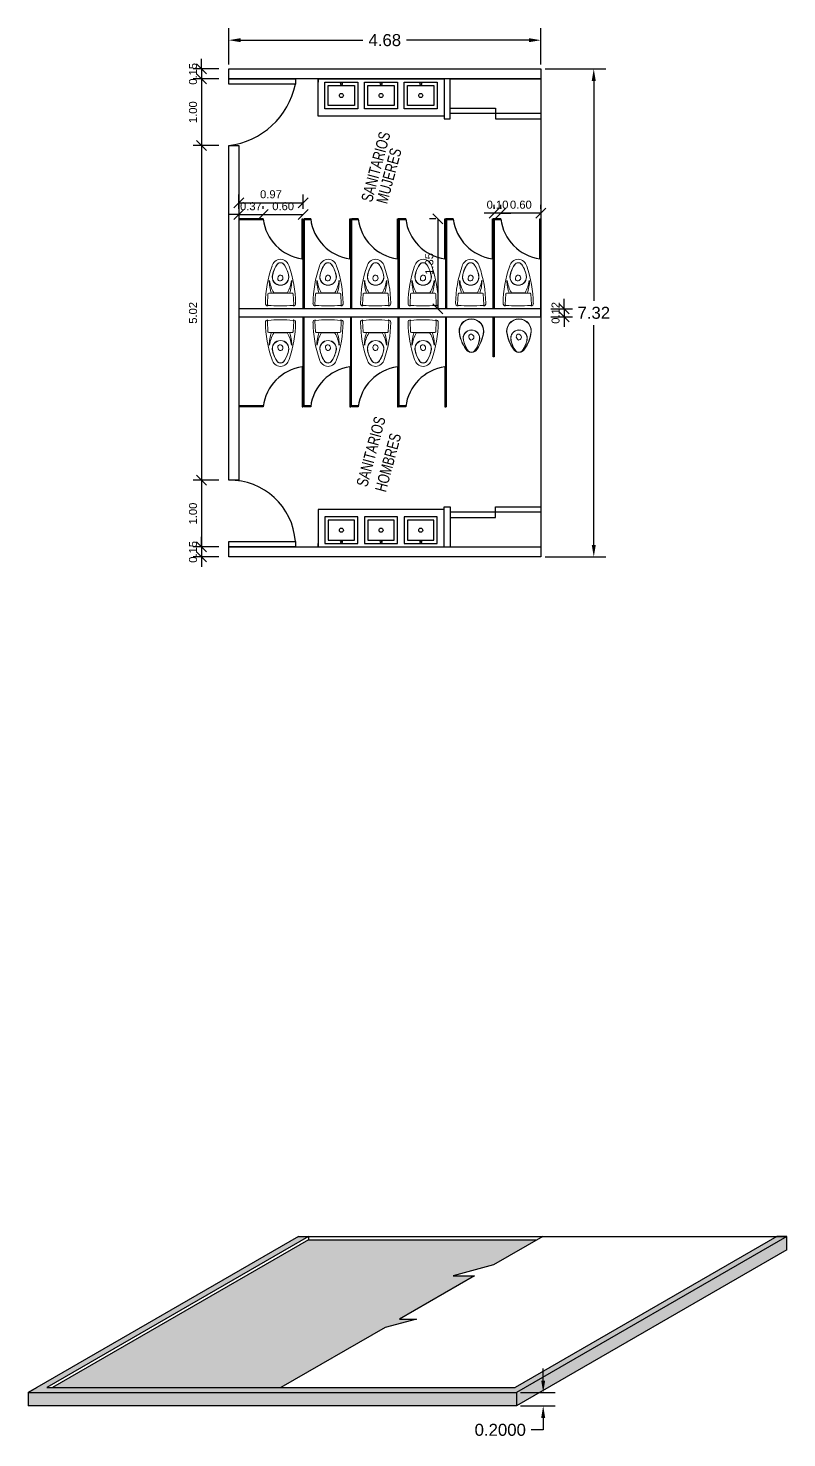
# Model space of a CAD drawing. Header units: millimetres. Extents: x 1263 to 3002, y 1308 to 2683.
# Drawn here: x 1471.55 to 1482.93, y 1344.1 to 1365.24 of the extents above; entities that cross this region are included whole.
import ezdxf

# ---------------------------------------------------------------- set-up
doc = ezdxf.new("R2010")
doc.units = ezdxf.units.MM
doc.header["$PDMODE"] = 34
doc.layers.add('COTAS', color=202, linetype='Continuous', lineweight=0)
doc.layers.add('MOVILIARIO SANITARIO', color=142, linetype='Continuous', lineweight=0)
doc.styles.add('ARRAY BASE$0$STYLE1', font='swissc.ttf', dxfattribs={"width": 0.9})
doc.styles.get("Standard").update_dxf_attribs({"font": 'arial.ttf'})
doc.dimstyles.new('metros anotativo', dxfattribs={"dimtxt": 0.12, "dimasz": 0.15, "dimexe": 0.125, "dimexo": 0.15, "dimgap": 0.0652, "dimtad": 1, "dimzin": 1, "dimdsep": 46, "dimtxsty": 'Standard', "dimblk": 'OBLIQUE', "dimcen": 0, "dimadec": 0, "dimazin": 0, "dimtfac": 1, "dimtix": 1, "dimtmove": 0, "dimatfit": 3, "dimfxl": 0.3, "dimarcsym": 0})
doc.dimstyles.get("Standard").update_dxf_attribs({"dimtxt": 0.18, "dimasz": 0.18, "dimexe": 0.18, "dimexo": 0.0625, "dimgap": 0.09, "dimtad": 0, "dimtih": 1, "dimtoh": 1, "dimdec": 4, "dimzin": 0, "dimdsep": 46, "dimtxsty": 'Standard', "dimcen": 0.09, "dimadec": 0, "dimazin": 0, "dimtfac": 1, "dimtdec": 4, "dimtofl": 0, "dimtmove": 0, "dimatfit": 3, "dimfxl": 1, "dimtolj": 1, "dimtzin": 0, "dimarcsym": 0})

# ---------------------------------------------------------------- blocks, each defined once
blk = doc.blocks.new('_Oblique')
at = {"color": 0, "linetype": 'ByBlock', "lineweight": -2}
blk.add_line((-0.5, -0.5), (0.5, 0.5), dxfattribs=at)
blk = doc.blocks.new('*D243')
at = {"layer": 'COTAS', "color": 0, "lineweight": -2, "ltscale": 2, "transparency": 16777216}
for p, q in [((1479.587, 1361.029), (1479.587, 1361.179)), ((1479.39, 1361.029), (1479.712, 1361.029)), ((1479.587, 1361.029), (1479.587, 1360.911)), ((1479.39, 1360.911), (1479.712, 1360.911)), ((1479.587, 1360.911), (1479.587, 1360.761))]:
    blk.add_line(p, q, dxfattribs=at)
at = {"layer": 'Defpoints', "color": 0, "ltscale": 2, "transparency": 16777216}
for p in [(1479.24, 1361.029), (1479.24, 1360.911), (1479.587, 1360.911)]:
    blk.add_point(p, dxfattribs=at)
at = {"layer": 'COTAS', "color": 0, "lineweight": -2, "ltscale": 2, "transparency": 16777216, "xscale": 0.15, "yscale": 0.15, "zscale": 0.15}
for p, rotation in [((1479.587, 1361.029), 270), ((1479.587, 1360.911), 90)]:
    blk.add_blockref('_Oblique', p, dxfattribs=dict(at, rotation=rotation))
at = {"layer": 'COTAS', "color": 0, "ltscale": 2, "transparency": 16777216, "insert": (1479.461, 1360.97), "char_height": 0.12, "attachment_point": 5, "rotation": 90}
blk.add_mtext('0.12', dxfattribs=at)
blk = doc.blocks.new('TAZA')
at = {"lineweight": 0}
for p, q in [((165.539, 500.05), (165.381, 500.058)), ((165.55, 499.861), (165.55, 500.038)), ((165.36, 499.951), (165.36, 499.761)), ((165.55, 499.684), (165.55, 499.861)), ((165.554, 499.958), (165.554, 499.861)), ((165.554, 499.861), (165.554, 499.765)), ((165.381, 499.664), (165.539, 499.673))]:
    blk.add_line(p, q, dxfattribs=at)
for centre, radius, start, end in [((165.397, 500.051), 0.0368, 84.189, 180.01), ((165.374, 500.043), 0.0161, 64.904, 152.0601), ((167.192, 499.862), 1.833, 174.1661, 180.0176), ((165.384, 498.365), 1.722, 70.5694, 89.4727), ((165.538, 500.038), 0.0115, 0.01, 87.01), ((165.758, 499.382), 0.649, 91.4737, 108.7194), ((165.798, 499.553), 0.475, 96.7856, 120.2935), ((167.192, 499.861), 1.833, 180.0024, 185.8539), ((165.561, 499.958), 0.00691, 120.2935, 180.01), ((165.794, 499.861), 0.124, 75.1531, 180.01), ((165.794, 499.861), 0.124, 180.01, 284.8669), ((165.794, 499.861), 0.122, 77.258, 180.01), ((165.794, 499.861), 0.122, 180.01, 282.762), ((165.768, 499.855), 0.034, 139.2504, 252.7), ((165.779, 499.855), 0.0428, 355.2583, 149.9686), ((165.769, 499.881), 0.0602, 258.9842, 330.7061), ((165.753, 499.604), 0.384, 54.7538, 82.7148), ((165.751, 499.598), 0.388, 55.8316, 81.7699), ((165.914, 499.842), 0.154, 42.3476, 73.5377), ((165.944, 499.861), 0.0631, 0.01, 66.5264), ((165.944, 499.861), 0.0631, 293.4936, 0.01), ((165.944, 499.861), 0.0645, 0.01, 61.6766), ((165.944, 499.861), 0.0645, 298.3434, 0.01), ((165.934, 499.861), 0.126, 0.01, 41.9699), ((165.934, 499.861), 0.126, 318.0501, 0.01), ((165.397, 499.671), 0.0368, 180.01, 275.831), ((165.38, 499.675), 0.0111, 185.8539, 273.01), ((165.384, 501.357), 1.722, 270.5473, 289.4506), ((165.538, 499.684), 0.0115, 273.01, 0.01), ((165.758, 500.34), 0.649, 251.3006, 268.5463), ((165.561, 499.765), 0.00691, 180.01, 239.7265), ((165.797, 500.169), 0.475, 239.7265, 263.2344), ((165.753, 500.118), 0.384, 277.3052, 305.2662), ((165.751, 500.125), 0.388, 278.2501, 304.1884), ((165.914, 499.88), 0.154, 286.4823, 317.6724)]:
    blk.add_arc(centre, radius, start, end, dxfattribs=at)
blk = doc.blocks.new('*D214')
at = {"layer": 'COTAS', "color": 0, "lineweight": -2, "ltscale": 2, "transparency": 16777216}
for p, q in [((1474.152, 1364.63), (1474.152, 1364.78)), ((1474.41, 1364.63), (1474.027, 1364.63)), ((1474.152, 1364.63), (1474.152, 1364.48)), ((1474.41, 1364.48), (1474.027, 1364.48)), ((1474.152, 1364.48), (1474.152, 1364.33))]:
    blk.add_line(p, q, dxfattribs=at)
at = {"layer": 'Defpoints', "color": 0, "ltscale": 2, "transparency": 16777216}
for p in [(1474.56, 1364.63), (1474.152, 1364.48), (1474.56, 1364.48)]:
    blk.add_point(p, dxfattribs=at)
at = {"layer": 'COTAS', "color": 0, "lineweight": -2, "ltscale": 2, "transparency": 16777216, "xscale": 0.15, "yscale": 0.15, "zscale": 0.15}
for p, rotation in [((1474.152, 1364.63), 270), ((1474.152, 1364.48), 90)]:
    blk.add_blockref('_Oblique', p, dxfattribs=dict(at, rotation=rotation))
at = {"layer": 'COTAS', "color": 0, "ltscale": 2, "transparency": 16777216, "insert": (1474.025, 1364.555), "char_height": 0.12, "attachment_point": 5, "rotation": 90}
blk.add_mtext('0.15', dxfattribs=at)
blk = doc.blocks.new('*D215')
at = {"layer": 'COTAS', "color": 0, "lineweight": -2, "ltscale": 2, "transparency": 16777216}
for p, q in [((1474.41, 1364.48), (1474.027, 1364.48)), ((1474.152, 1364.48), (1474.152, 1363.48)), ((1474.41, 1363.48), (1474.027, 1363.48))]:
    blk.add_line(p, q, dxfattribs=at)
at = {"layer": 'Defpoints', "color": 0, "ltscale": 2, "transparency": 16777216}
for p in [(1474.56, 1364.48), (1474.152, 1363.48), (1474.56, 1363.48)]:
    blk.add_point(p, dxfattribs=at)
at = {"layer": 'COTAS', "color": 0, "lineweight": -2, "ltscale": 2, "transparency": 16777216, "xscale": 0.15, "yscale": 0.15, "zscale": 0.15}
for p, rotation in [((1474.152, 1364.48), 90), ((1474.152, 1363.48), 270)]:
    blk.add_blockref('_Oblique', p, dxfattribs=dict(at, rotation=rotation))
at = {"layer": 'COTAS', "color": 0, "ltscale": 2, "transparency": 16777216, "insert": (1474.025, 1363.98), "char_height": 0.12, "attachment_point": 5, "rotation": 90}
blk.add_mtext('1.00', dxfattribs=at)
blk = doc.blocks.new('*D216')
at = {"layer": 'COTAS', "color": 0, "lineweight": -2, "ltscale": 2, "transparency": 16777216}
for p, q in [((1474.41, 1363.48), (1474.027, 1363.48)), ((1474.152, 1363.48), (1474.152, 1358.46)), ((1474.41, 1358.46), (1474.027, 1358.46))]:
    blk.add_line(p, q, dxfattribs=at)
at = {"layer": 'Defpoints', "color": 0, "ltscale": 2, "transparency": 16777216}
for p in [(1474.56, 1363.48), (1474.152, 1358.46), (1474.56, 1358.46)]:
    blk.add_point(p, dxfattribs=at)
at = {"layer": 'COTAS', "color": 0, "lineweight": -2, "ltscale": 2, "transparency": 16777216, "xscale": 0.15, "yscale": 0.15, "zscale": 0.15}
for p, rotation in [((1474.152, 1363.48), 90), ((1474.152, 1358.46), 270)]:
    blk.add_blockref('_Oblique', p, dxfattribs=dict(at, rotation=rotation))
at = {"layer": 'COTAS', "color": 0, "ltscale": 2, "transparency": 16777216, "insert": (1474.025, 1360.97), "char_height": 0.12, "attachment_point": 5, "rotation": 90}
blk.add_mtext('5.02', dxfattribs=at)
blk = doc.blocks.new('*D217')
at = {"layer": 'COTAS', "color": 0, "lineweight": -2, "ltscale": 2, "transparency": 16777216}
for p, q in [((1474.41, 1358.46), (1474.027, 1358.46)), ((1474.152, 1358.46), (1474.152, 1357.46)), ((1474.41, 1357.46), (1474.027, 1357.46))]:
    blk.add_line(p, q, dxfattribs=at)
at = {"layer": 'Defpoints', "color": 0, "ltscale": 2, "transparency": 16777216}
for p in [(1474.56, 1358.46), (1474.152, 1357.46), (1474.56, 1357.46)]:
    blk.add_point(p, dxfattribs=at)
at = {"layer": 'COTAS', "color": 0, "lineweight": -2, "ltscale": 2, "transparency": 16777216, "xscale": 0.15, "yscale": 0.15, "zscale": 0.15}
for p, rotation in [((1474.152, 1358.46), 90), ((1474.152, 1357.46), 270)]:
    blk.add_blockref('_Oblique', p, dxfattribs=dict(at, rotation=rotation))
at = {"layer": 'COTAS', "color": 0, "ltscale": 2, "transparency": 16777216, "insert": (1474.025, 1357.96), "char_height": 0.12, "attachment_point": 5, "rotation": 90}
blk.add_mtext('1.00', dxfattribs=at)
blk = doc.blocks.new('*D218')
at = {"layer": 'COTAS', "color": 0, "lineweight": -2, "ltscale": 2, "transparency": 16777216}
for p, q in [((1474.152, 1357.46), (1474.152, 1357.61)), ((1474.41, 1357.46), (1474.027, 1357.46)), ((1474.152, 1357.46), (1474.152, 1357.31)), ((1474.41, 1357.31), (1474.027, 1357.31)), ((1474.152, 1357.31), (1474.152, 1357.16))]:
    blk.add_line(p, q, dxfattribs=at)
at = {"layer": 'Defpoints', "color": 0, "ltscale": 2, "transparency": 16777216}
for p in [(1474.56, 1357.46), (1474.152, 1357.31), (1474.56, 1357.31)]:
    blk.add_point(p, dxfattribs=at)
at = {"layer": 'COTAS', "color": 0, "lineweight": -2, "ltscale": 2, "transparency": 16777216, "xscale": 0.15, "yscale": 0.15, "zscale": 0.15}
for p, rotation in [((1474.152, 1357.46), 270), ((1474.152, 1357.31), 90)]:
    blk.add_blockref('_Oblique', p, dxfattribs=dict(at, rotation=rotation))
at = {"layer": 'COTAS', "color": 0, "ltscale": 2, "transparency": 16777216, "insert": (1474.025, 1357.385), "char_height": 0.12, "attachment_point": 5, "rotation": 90}
blk.add_mtext('0.15', dxfattribs=at)
blk = doc.blocks.new('*D241')
at = {"color": 0, "lineweight": -2, "transparency": 16777216}
for p, q in [((1474.56, 1364.693), (1474.56, 1365.24)), ((1479.24, 1364.693), (1479.24, 1365.24)), ((1474.74, 1365.06), (1476.572, 1365.06)), ((1479.06, 1365.06), (1477.227, 1365.06))]:
    blk.add_line(p, q, dxfattribs=at)
at = {"color": 0, "transparency": 16777216}
for points in [[(1474.74, 1365.09), (1474.74, 1365.03), (1474.56, 1365.06)], [(1479.06, 1365.09), (1479.06, 1365.03), (1479.24, 1365.06)]]:
    blk.add_solid(points, dxfattribs=at)
at = {"layer": 'Defpoints', "color": 0, "transparency": 16777216}
for p in [(1479.24, 1365.06), (1474.56, 1364.63), (1479.24, 1364.63)]:
    blk.add_point(p, dxfattribs=at)
at = {"color": 0, "transparency": 16777216, "insert": (1476.9, 1365.06), "char_height": 0.18, "attachment_point": 5}
blk.add_mtext('\\A1;4.68', dxfattribs=at)
blk = doc.blocks.new('*D242')
at = {"color": 0, "lineweight": -2, "transparency": 16777216}
for p, q in [((1479.302, 1364.63), (1480.213, 1364.63)), ((1480.033, 1364.45), (1480.033, 1361.152)), ((1480.033, 1357.49), (1480.033, 1360.788)), ((1479.302, 1357.31), (1480.213, 1357.31))]:
    blk.add_line(p, q, dxfattribs=at)
at = {"color": 0, "transparency": 16777216}
for points in [[(1480.003, 1364.45), (1480.063, 1364.45), (1480.033, 1364.63)], [(1480.003, 1357.49), (1480.063, 1357.49), (1480.033, 1357.31)]]:
    blk.add_solid(points, dxfattribs=at)
at = {"layer": 'Defpoints', "color": 0, "transparency": 16777216}
for p in [(1479.24, 1364.63), (1479.24, 1357.31), (1480.033, 1357.31)]:
    blk.add_point(p, dxfattribs=at)
at = {"color": 0, "transparency": 16777216, "insert": (1480.033, 1360.97), "char_height": 0.18, "attachment_point": 5}
blk.add_mtext('\\A1;7.32', dxfattribs=at)
blk = doc.blocks.new('*D244')
at = {"layer": 'COTAS', "color": 0, "lineweight": -2, "ltscale": 2, "transparency": 16777216}
for p, q in [((1474.71, 1362.529), (1474.71, 1362.746)), ((1475.676, 1362.529), (1475.676, 1362.746)), ((1474.71, 1362.621), (1475.676, 1362.621))]:
    blk.add_line(p, q, dxfattribs=at)
at = {"layer": 'Defpoints', "color": 0, "ltscale": 2, "transparency": 16777216}
for p in [(1475.676, 1362.621), (1474.71, 1362.379), (1475.676, 1362.379)]:
    blk.add_point(p, dxfattribs=at)
at = {"layer": 'COTAS', "color": 0, "lineweight": -2, "ltscale": 2, "transparency": 16777216, "xscale": 0.15, "yscale": 0.15, "zscale": 0.15, "rotation": 180}
blk.add_blockref('_Oblique', (1474.71, 1362.621), dxfattribs=at)
at = {"layer": 'COTAS', "color": 0, "lineweight": -2, "ltscale": 2, "transparency": 16777216, "xscale": 0.15, "yscale": 0.15, "zscale": 0.15}
blk.add_blockref('_Oblique', (1475.676, 1362.621), dxfattribs=at)
at = {"layer": 'COTAS', "color": 0, "ltscale": 2, "transparency": 16777216, "insert": (1475.193, 1362.748), "char_height": 0.12, "attachment_point": 5}
blk.add_mtext('0.97', dxfattribs=at)
blk = doc.blocks.new('*D245')
at = {"layer": 'COTAS', "color": 0, "lineweight": -2, "ltscale": 2, "transparency": 16777216}
for p, q in [((1475.076, 1362.529), (1475.076, 1362.568)), ((1475.076, 1362.443), (1475.676, 1362.443)), ((1475.676, 1362.529), (1475.676, 1362.568))]:
    blk.add_line(p, q, dxfattribs=at)
at = {"layer": 'Defpoints', "color": 0, "ltscale": 2, "transparency": 16777216}
for p in [(1475.676, 1362.443), (1475.076, 1362.379), (1475.676, 1362.379)]:
    blk.add_point(p, dxfattribs=at)
at = {"layer": 'COTAS', "color": 0, "lineweight": -2, "ltscale": 2, "transparency": 16777216, "xscale": 0.15, "yscale": 0.15, "zscale": 0.15, "rotation": 180}
blk.add_blockref('_Oblique', (1475.076, 1362.443), dxfattribs=at)
at = {"layer": 'COTAS', "color": 0, "lineweight": -2, "ltscale": 2, "transparency": 16777216, "xscale": 0.15, "yscale": 0.15, "zscale": 0.15}
blk.add_blockref('_Oblique', (1475.676, 1362.443), dxfattribs=at)
at = {"layer": 'COTAS', "color": 0, "ltscale": 2, "transparency": 16777216, "insert": (1475.376, 1362.569), "char_height": 0.12, "attachment_point": 5}
blk.add_mtext('0.60', dxfattribs=at)
blk = doc.blocks.new('*D246')
at = {"layer": 'COTAS', "color": 0, "lineweight": -2, "ltscale": 2, "transparency": 16777216}
for p, q in [((1474.71, 1362.443), (1474.56, 1362.443)), ((1474.71, 1362.529), (1474.71, 1362.568)), ((1474.71, 1362.443), (1475.076, 1362.443)), ((1475.076, 1362.529), (1475.076, 1362.568)), ((1475.076, 1362.443), (1475.226, 1362.443))]:
    blk.add_line(p, q, dxfattribs=at)
at = {"layer": 'Defpoints', "color": 0, "ltscale": 2, "transparency": 16777216}
for p in [(1475.076, 1362.443), (1474.71, 1362.379), (1475.076, 1362.379)]:
    blk.add_point(p, dxfattribs=at)
at = {"layer": 'COTAS', "color": 0, "lineweight": -2, "ltscale": 2, "transparency": 16777216, "xscale": 0.15, "yscale": 0.15, "zscale": 0.15}
blk.add_blockref('_Oblique', (1474.71, 1362.443), dxfattribs=at)
at = {"layer": 'COTAS', "color": 0, "lineweight": -2, "ltscale": 2, "transparency": 16777216, "xscale": 0.15, "yscale": 0.15, "zscale": 0.15, "rotation": 180}
blk.add_blockref('_Oblique', (1475.076, 1362.443), dxfattribs=at)
at = {"layer": 'COTAS', "color": 0, "ltscale": 2, "transparency": 16777216, "insert": (1474.893, 1362.569), "char_height": 0.12, "attachment_point": 5}
blk.add_mtext('0.37', dxfattribs=at)
blk = doc.blocks.new('*D247')
at = {"layer": 'COTAS', "color": 0, "lineweight": -2, "ltscale": 2, "transparency": 16777216}
for p, q in [((1478.64, 1362.529), (1478.64, 1362.591)), ((1479.24, 1362.466), (1478.64, 1362.466)), ((1479.24, 1362.529), (1479.24, 1362.591))]:
    blk.add_line(p, q, dxfattribs=at)
at = {"layer": 'Defpoints', "color": 0, "ltscale": 2, "transparency": 16777216}
for p in [(1478.64, 1362.466), (1478.64, 1362.379), (1479.24, 1362.379)]:
    blk.add_point(p, dxfattribs=at)
at = {"layer": 'COTAS', "color": 0, "lineweight": -2, "ltscale": 2, "transparency": 16777216, "xscale": 0.15, "yscale": 0.15, "zscale": 0.15}
for p, rotation in [((1478.64, 1362.466), 179.9999999999349), ((1479.24, 1362.466), 359.9999999999349)]:
    blk.add_blockref('_Oblique', p, dxfattribs=dict(at, rotation=rotation))
at = {"layer": 'COTAS', "color": 0, "ltscale": 2, "transparency": 16777216, "insert": (1478.94, 1362.592), "char_height": 0.12, "attachment_point": 5}
blk.add_mtext('0.60', dxfattribs=at)
blk = doc.blocks.new('*D248')
at = {"layer": 'COTAS', "color": 0, "lineweight": -2, "ltscale": 2, "transparency": 16777216}
for p, q in [((1478.54, 1362.466), (1478.39, 1362.466)), ((1478.54, 1362.529), (1478.54, 1362.591)), ((1478.64, 1362.466), (1478.54, 1362.466)), ((1478.64, 1362.529), (1478.64, 1362.591)), ((1478.64, 1362.466), (1478.79, 1362.466))]:
    blk.add_line(p, q, dxfattribs=at)
at = {"layer": 'Defpoints', "color": 0, "ltscale": 2, "transparency": 16777216}
for p in [(1478.54, 1362.466), (1478.54, 1362.379), (1478.64, 1362.379)]:
    blk.add_point(p, dxfattribs=at)
at = {"layer": 'COTAS', "color": 0, "lineweight": -2, "ltscale": 2, "transparency": 16777216, "xscale": 0.15, "yscale": 0.15, "zscale": 0.15}
for p, rotation in [((1478.54, 1362.466), 3.90826559258237e-10), ((1478.64, 1362.466), 180.0000000003908)]:
    blk.add_blockref('_Oblique', p, dxfattribs=dict(at, rotation=rotation))
at = {"layer": 'COTAS', "color": 0, "ltscale": 2, "transparency": 16777216, "insert": (1478.59, 1362.592), "char_height": 0.12, "attachment_point": 5}
blk.add_mtext('0.10', dxfattribs=at)
blk = doc.blocks.new('*D249')
at = {"layer": 'COTAS', "color": 0, "lineweight": -2, "ltscale": 2, "transparency": 16777216}
for p, q in [((1477.664, 1362.379), (1477.569, 1362.379)), ((1477.694, 1362.379), (1477.694, 1361.029)), ((1477.664, 1361.029), (1477.569, 1361.029))]:
    blk.add_line(p, q, dxfattribs=at)
at = {"layer": 'Defpoints', "color": 0, "ltscale": 2, "transparency": 16777216}
for p in [(1477.814, 1362.379), (1477.694, 1361.029), (1477.814, 1361.029)]:
    blk.add_point(p, dxfattribs=at)
at = {"layer": 'COTAS', "color": 0, "lineweight": -2, "ltscale": 2, "transparency": 16777216, "xscale": 0.15, "yscale": 0.15, "zscale": 0.15}
for p, rotation in [((1477.694, 1362.379), 90), ((1477.694, 1361.029), 270)]:
    blk.add_blockref('_Oblique', p, dxfattribs=dict(at, rotation=rotation))
at = {"layer": 'COTAS', "color": 0, "ltscale": 2, "transparency": 16777216, "insert": (1477.568, 1361.704), "char_height": 0.12, "attachment_point": 5, "rotation": 90}
blk.add_mtext('1.35', dxfattribs=at)
blk = doc.blocks.new('*D306')
at = {"color": 0, "lineweight": -2, "transparency": 16777216}
for p, q in [((1479.275, 1344.956), (1479.275, 1345.136)), ((1478.936, 1344.776), (1479.455, 1344.776)), ((1478.936, 1344.576), (1479.455, 1344.576)), ((1479.275, 1344.396), (1479.275, 1344.216)), ((1479.275, 1344.216), (1479.095, 1344.216))]:
    blk.add_line(p, q, dxfattribs=at)
at = {"color": 0, "transparency": 16777216}
for points in [[(1479.245, 1344.956), (1479.305, 1344.956), (1479.275, 1344.776)], [(1479.245, 1344.396), (1479.305, 1344.396), (1479.275, 1344.576)]]:
    blk.add_solid(points, dxfattribs=at)
at = {"layer": 'Defpoints', "color": 0, "transparency": 16777216}
for p in [(1478.874, 1344.776), (1478.874, 1344.576), (1479.275, 1344.576)]:
    blk.add_point(p, dxfattribs=at)
at = {"color": 0, "transparency": 16777216, "insert": (1478.631, 1344.216), "char_height": 0.18, "attachment_point": 5}
blk.add_mtext('\\A1;0.2000', dxfattribs=at)

msp = doc.modelspace()

# ---------------------------------------------------------------- hatches: boundary and pattern name
h = msp.add_hatch()
h.set_pattern_fill('AR-CONC', color=256, scale=0.001)
h.paths.add_polyline_path([(1478.87389, 1344.77551), (1478.7224, 1344.77551), (1471.55389, 1344.77551), (1471.55389, 1344.57551), (1478.87389, 1344.57551)])
h.paths.add_polyline_path([(1482.92689, 1346.91551), (1482.92689, 1347.11551), (1478.87389, 1344.77551), (1478.87389, 1344.57551)])
h.paths.add_polyline_path([(1482.92689, 1347.11551), (1482.77689, 1347.11551), (1478.85235, 1344.85051), (1471.83379, 1344.85051), (1475.75689, 1347.11551), (1475.60689, 1347.11551), (1471.55389, 1344.77551), (1478.7224, 1344.77551), (1478.87389, 1344.77551)])
h = msp.add_hatch()
h.set_pattern_fill('AR-SAND', color=256, scale=0.001)
h.paths.add_polyline_path([(1476.90623, 1345.75258), (1477.37469, 1345.87515), (1477.11853, 1345.87515), (1478.24315, 1346.52445), (1477.92301, 1346.52445), (1478.53082, 1346.69054), (1479.18029, 1347.06551), (1475.75689, 1347.06551), (1471.9204, 1344.85051), (1475.34307, 1344.85051)])

# ---------------------------------------------------------------- linework, layer by layer
for p, q in [((1475.89936, 1364.48013), (1475.89936, 1364.43013)), ((1477.87936, 1364.48013), (1479.23953, 1364.48013)), ((1475.07603, 1362.37913), (1474.70953, 1362.37913)), ((1475.07603, 1362.36643), (1474.70953, 1362.36643)), ((1475.07603, 1362.37913), (1475.07603, 1362.36643)), ((1475.67603, 1362.37913), (1475.67603, 1361.02913)), ((1475.67603, 1361.02913), (1475.67603, 1362.37913)), ((1475.78873, 1362.37913), (1475.68873, 1362.37913)), ((1475.68873, 1362.37913), (1475.68873, 1361.02913)), ((1475.78873, 1362.36643), (1475.68873, 1362.36643)), ((1475.78873, 1362.37913), (1475.78873, 1362.36643)), ((1476.38873, 1362.37913), (1476.38873, 1361.02913)), ((1476.38873, 1361.02913), (1476.38873, 1362.37913)), ((1476.50143, 1362.37913), (1476.40143, 1362.37913)), ((1476.40143, 1362.37913), (1476.40143, 1361.02913)), ((1476.50143, 1362.36643), (1476.40143, 1362.36643)), ((1476.50143, 1362.37913), (1476.50143, 1362.36643)), ((1477.11413, 1362.37913), (1477.10143, 1362.37913)), ((1477.10143, 1362.37913), (1477.10143, 1361.02913)), ((1477.10143, 1361.02913), (1477.10143, 1362.37913)), ((1477.21413, 1362.37913), (1477.11413, 1362.37913)), ((1477.11413, 1362.37913), (1477.11413, 1361.02913)), ((1477.21413, 1362.36643), (1477.11413, 1362.36643)), ((1477.21413, 1362.37913), (1477.21413, 1362.36643)), ((1477.82683, 1362.37913), (1477.81413, 1362.37913)), ((1477.81413, 1362.37913), (1477.81413, 1361.02913)), ((1477.81413, 1361.02913), (1477.81413, 1362.37913)), ((1477.92683, 1362.37913), (1477.82683, 1362.37913)), ((1477.82683, 1362.37913), (1477.82683, 1361.02913)), ((1477.92683, 1362.36643), (1477.82683, 1362.36643)), ((1477.92683, 1362.37913), (1477.92683, 1362.36643)), ((1478.53953, 1362.37913), (1478.52683, 1362.37913)), ((1478.52683, 1362.37913), (1478.52683, 1361.02913)), ((1478.52683, 1361.02913), (1478.52683, 1362.37913)), ((1478.63953, 1362.37913), (1478.53953, 1362.37913)), ((1478.53953, 1362.37913), (1478.53953, 1361.02913)), ((1478.63953, 1362.36643), (1478.53953, 1362.36643)), ((1478.63953, 1362.37913), (1478.63953, 1362.36643)), ((1479.23953, 1361.02913), (1479.23953, 1362.37913)), ((1475.67603, 1359.56113), (1475.67603, 1360.91113)), ((1475.67603, 1359.56113), (1475.67603, 1360.91113)), ((1475.67603, 1360.91113), (1475.67603, 1359.56113)), ((1475.68873, 1359.56113), (1475.68873, 1360.91113)), ((1475.68873, 1359.56113), (1475.68873, 1360.91113)), ((1476.38873, 1359.56113), (1476.38873, 1360.91113)), ((1476.38873, 1359.56113), (1476.38873, 1360.91113)), ((1476.38873, 1360.91113), (1476.38873, 1359.56113)), ((1476.40143, 1359.56113), (1476.40143, 1360.91113)), ((1476.40143, 1359.56113), (1476.40143, 1360.91113)), ((1477.10143, 1359.56113), (1477.10143, 1360.91113)), ((1477.11413, 1359.56113), (1477.11413, 1360.91113)), ((1477.81413, 1359.56113), (1477.81413, 1360.91113)), ((1477.82683, 1359.56113), (1477.82683, 1360.91113)), ((1475.07603, 1359.57383), (1474.70953, 1359.57383)), ((1475.07603, 1359.56113), (1474.70953, 1359.56113)), ((1475.07603, 1359.56113), (1475.07603, 1359.57383)), ((1475.78873, 1359.57383), (1475.68873, 1359.57383)), ((1475.78873, 1359.56113), (1475.68873, 1359.56113)), ((1475.78873, 1359.56113), (1475.78873, 1359.57383)), ((1476.50143, 1359.57383), (1476.40143, 1359.57383)), ((1476.50143, 1359.56113), (1476.40143, 1359.56113)), ((1476.50143, 1359.56113), (1476.50143, 1359.57383)), ((1477.11413, 1359.56113), (1477.10143, 1359.56113)), ((1477.21413, 1359.57383), (1477.11413, 1359.57383)), ((1477.21413, 1359.56113), (1477.11413, 1359.56113)), ((1477.21413, 1359.56113), (1477.21413, 1359.57383)), ((1477.82683, 1359.56113), (1477.81413, 1359.56113)), ((1475.89936, 1357.46013), (1475.89936, 1357.51013)), ((1475.60689, 1347.11551), (1471.55389, 1344.77551)), ((1475.75689, 1347.11551), (1471.83379, 1344.85051)), ((1475.75689, 1347.06551), (1471.9204, 1344.85051)), ((1475.60689, 1347.11551), (1482.92689, 1347.11551)), ((1475.60689, 1347.11551), (1475.75689, 1347.11551)), ((1475.75689, 1347.11551), (1475.75689, 1347.06551)), ((1475.75689, 1347.06551), (1479.18029, 1347.06551)), ((1479.26689, 1347.11551), (1478.53082, 1346.69054)), ((1482.77689, 1347.11551), (1478.85235, 1344.85051)), ((1482.92689, 1347.11551), (1478.87389, 1344.77551)), ((1482.92689, 1347.11551), (1482.77689, 1347.11551)), ((1482.92689, 1346.91551), (1482.92689, 1347.11551)), ((1482.92689, 1346.91551), (1478.87389, 1344.57551)), ((1478.53082, 1346.69054), (1477.92301, 1346.52445)), ((1478.24315, 1346.52445), (1477.11853, 1345.87515)), ((1477.92301, 1346.52445), (1478.24315, 1346.52445)), ((1476.90623, 1345.75258), (1475.34307, 1344.85051)), ((1477.37469, 1345.87515), (1476.90623, 1345.75258)), ((1477.11853, 1345.87515), (1477.37469, 1345.87515)), ((1471.55389, 1344.77551), (1471.68379, 1344.85051)), ((1471.55389, 1344.77551), (1478.87389, 1344.77551)), ((1471.55389, 1344.77551), (1471.55389, 1344.57551)), ((1471.83379, 1344.85051), (1478.85235, 1344.85051)), ((1478.7224, 1344.77551), (1478.8724, 1344.77551)), ((1478.87389, 1344.77551), (1478.87389, 1344.57551)), ((1478.87389, 1344.57551), (1471.55389, 1344.57551))]:
    msp.add_line(p, q)
for points in [[(1479.23953, 1364.48013), (1474.55953, 1364.48013), (1474.55953, 1364.63013), (1479.23953, 1364.63013), (1479.23953, 1357.31013), (1474.55953, 1357.31013), (1474.55953, 1357.46013), (1479.23953, 1357.46013)], [(1477.78936, 1364.48013), (1477.78936, 1363.92013), (1475.89936, 1363.92013), (1475.89936, 1364.48013), (1477.78936, 1364.48013)], [(1476.00186, 1364.43013), (1476.49686, 1364.43013), (1476.49686, 1364.03013), (1476.00186, 1364.03013), (1476.00186, 1364.43013)], [(1476.59686, 1364.43013), (1477.09186, 1364.43013), (1477.09186, 1364.03013), (1476.59686, 1364.03013), (1476.59686, 1364.43013)], [(1477.19186, 1364.43013), (1477.68686, 1364.43013), (1477.68686, 1364.03013), (1477.19186, 1364.03013), (1477.19186, 1364.43013)], [(1477.78936, 1364.48013), (1477.78936, 1363.88013), (1477.87936, 1363.88013), (1477.87936, 1364.48013)], [(1479.23953, 1363.96013), (1477.87936, 1363.96013), (1477.87936, 1364.04013), (1478.55944, 1364.04013), (1478.55944, 1363.88013), (1479.23953, 1363.88013)], [(1478.53953, 1360.91113), (1478.53953, 1360.31113), (1478.52683, 1360.31113), (1478.52683, 1360.91113), (1478.53953, 1360.91113)], [(1477.78936, 1357.46013), (1477.78936, 1358.02013), (1475.89936, 1358.02013), (1475.89936, 1357.46013), (1477.78936, 1357.46013)], [(1477.78936, 1357.46013), (1477.78936, 1358.06013), (1477.87936, 1358.06013), (1477.87936, 1357.46013)], [(1479.23953, 1357.98013), (1477.87936, 1357.98013), (1477.87936, 1357.90013), (1478.55944, 1357.90013), (1478.55944, 1358.06013), (1479.23953, 1358.06013)], [(1476.00186, 1357.51013), (1476.49686, 1357.51013), (1476.49686, 1357.91013), (1476.00186, 1357.91013), (1476.00186, 1357.51013)], [(1476.59686, 1357.51013), (1477.09186, 1357.51013), (1477.09186, 1357.91013), (1476.59686, 1357.91013), (1476.59686, 1357.51013)], [(1477.19186, 1357.51013), (1477.68686, 1357.51013), (1477.68686, 1357.91013), (1477.19186, 1357.91013), (1477.19186, 1357.51013)]]:
    msp.add_lwpolyline(points)
for points in [[(1474.55953, 1364.48013), (1475.55953, 1364.48013), (1475.55953, 1364.40013), (1474.55953, 1364.40013)], [(1476.05186, 1364.38013), (1476.44686, 1364.38013), (1476.44686, 1364.08013), (1476.05186, 1364.08013)], [(1476.64686, 1364.38013), (1477.04186, 1364.38013), (1477.04186, 1364.08013), (1476.64686, 1364.08013)], [(1477.24186, 1364.38013), (1477.63686, 1364.38013), (1477.63686, 1364.08013), (1477.24186, 1364.08013)], [(1474.70953, 1363.48013), (1474.70953, 1358.46013), (1474.55953, 1358.46013), (1474.55953, 1363.48013)], [(1475.67603, 1362.37913), (1475.67603, 1361.77913), (1475.66333, 1361.77913), (1475.66333, 1362.37913)], [(1476.38873, 1362.37913), (1476.38873, 1361.77913), (1476.37603, 1361.77913), (1476.37603, 1362.37913)], [(1477.10143, 1362.37913), (1477.10143, 1361.77913), (1477.08873, 1361.77913), (1477.08873, 1362.37913)], [(1477.81413, 1362.37913), (1477.81413, 1361.77913), (1477.80143, 1361.77913), (1477.80143, 1362.37913)], [(1478.52683, 1362.37913), (1478.52683, 1361.77913), (1478.51413, 1361.77913), (1478.51413, 1362.37913)], [(1479.23953, 1362.37913), (1479.23953, 1361.77913), (1479.22683, 1361.77913), (1479.22683, 1362.37913)], [(1479.23953, 1361.02913), (1474.70953, 1361.02913), (1474.70953, 1360.91113), (1479.23953, 1360.91113)], [(1475.67603, 1359.56113), (1475.67603, 1360.16113), (1475.66333, 1360.16113), (1475.66333, 1359.56113)], [(1476.38873, 1359.56113), (1476.38873, 1360.16113), (1476.37603, 1360.16113), (1476.37603, 1359.56113)], [(1477.10143, 1359.56113), (1477.10143, 1360.16113), (1477.08873, 1360.16113), (1477.08873, 1359.56113)], [(1477.81413, 1359.56113), (1477.81413, 1360.16113), (1477.80143, 1360.16113), (1477.80143, 1359.56113)], [(1476.05186, 1357.56013), (1476.44686, 1357.56013), (1476.44686, 1357.86013), (1476.05186, 1357.86013)], [(1476.64686, 1357.56013), (1477.04186, 1357.56013), (1477.04186, 1357.86013), (1476.64686, 1357.86013)], [(1477.24186, 1357.56013), (1477.63686, 1357.56013), (1477.63686, 1357.86013), (1477.24186, 1357.86013)], [(1474.55953, 1357.54013), (1475.55953, 1357.54013), (1475.55953, 1357.46013), (1474.55953, 1357.46013)]]:
    msp.add_lwpolyline(points, close=True)
for centre, radius in [((1476.24936, 1364.40513), 0.013), ((1476.84436, 1364.40513), 0.013), ((1477.43936, 1364.40513), 0.013), ((1476.24936, 1364.23013), 0.03071), ((1476.84436, 1364.23013), 0.03071), ((1477.43936, 1364.23013), 0.03071), ((1476.24936, 1357.71013), 0.03071), ((1476.84436, 1357.71013), 0.03071), ((1477.43936, 1357.71013), 0.03071), ((1476.24936, 1357.53513), 0.013), ((1476.84436, 1357.53513), 0.013), ((1477.43936, 1357.53513), 0.013)]:
    msp.add_circle(centre, radius)
for centre, radius, start, end in [((1474.41662, 1364.63895), 1.16759, 277.030461, 348.197651), ((1475.7642, 1362.4653), 0.69355, 187.137336, 261.636978), ((1476.4769, 1362.4653), 0.69355, 187.137336, 261.636978), ((1477.1896, 1362.4653), 0.69355, 187.137336, 261.636978), ((1477.9023, 1362.4653), 0.69355, 187.137336, 261.636978), ((1478.615, 1362.4653), 0.69355, 187.137336, 261.636978), ((1479.3277, 1362.4653), 0.69355, 187.137336, 261.636978), ((1475.7642, 1359.47496), 0.69355, 98.363022, 172.862664), ((1476.4769, 1359.47496), 0.69355, 98.363022, 172.862664), ((1477.1896, 1359.47496), 0.69355, 98.363022, 172.862664), ((1477.9023, 1359.47496), 0.69355, 98.363022, 172.862664), ((1474.57549, 1357.47401), 0.98626, 3.844439, 90.927449)]:
    msp.add_arc(centre, radius, start, end)
at = {"layer": 'MOVILIARIO SANITARIO', "lineweight": 0}
for centre, radius, start, end in [((1478.19888, 1360.69535), 0.18503, 90.01, 194.866897), ((1478.19888, 1360.69535), 0.18092, 90.01, 192.761986), ((1478.19888, 1360.69535), 0.18503, 345.153103, 90.01), ((1478.19888, 1360.69535), 0.18092, 347.258014, 90.01), ((1478.91158, 1360.69535), 0.18503, 90.01, 194.866897), ((1478.91158, 1360.69535), 0.18092, 90.01, 192.761986), ((1478.91158, 1360.69535), 0.18503, 345.153103, 90.01), ((1478.91158, 1360.69535), 0.18092, 347.258014, 90.01), ((1478.58136, 1360.75697), 0.57182, 187.305202, 215.266158), ((1478.59094, 1360.75973), 0.57801, 188.250146, 214.188429), ((1478.1989, 1360.59074), 0.12434, 90.01, 194.866897), ((1478.45592, 1360.63215), 0.38426, 187.305202, 215.266158), ((1478.1989, 1360.59074), 0.12158, 90.01, 192.761986), ((1478.46236, 1360.63401), 0.38842, 188.250146, 214.188429), ((1478.21905, 1360.6152), 0.06024, 168.984175, 240.706073), ((1478.19235, 1360.61661), 0.03397, 49.250362, 162.700044), ((1478.19311, 1360.6053), 0.04278, 265.258287, 59.968564), ((1478.1989, 1360.59074), 0.12434, 345.153103, 90.01), ((1478.1989, 1360.59074), 0.12158, 347.258014, 90.01), ((1477.94187, 1360.63206), 0.38426, 324.753842, 352.714798), ((1477.93542, 1360.63391), 0.38842, 325.831571, 351.769854), ((1477.81639, 1360.75684), 0.57182, 324.753842, 352.714798), ((1477.8068, 1360.7596), 0.57801, 325.831571, 351.769854), ((1479.29406, 1360.75697), 0.57182, 187.305202, 215.266158), ((1479.30364, 1360.75973), 0.57801, 188.250146, 214.188429), ((1478.9116, 1360.59074), 0.12434, 90.01, 194.866897), ((1479.16862, 1360.63215), 0.38426, 187.305202, 215.266158), ((1478.9116, 1360.59074), 0.12158, 90.01, 192.761986), ((1479.17506, 1360.63401), 0.38842, 188.250146, 214.188429), ((1478.93175, 1360.6152), 0.06024, 168.984175, 240.706073), ((1478.90505, 1360.61661), 0.03397, 49.250362, 162.700044), ((1478.90581, 1360.6053), 0.04278, 265.258287, 59.968564), ((1478.9116, 1360.59074), 0.12434, 345.153103, 90.01), ((1478.9116, 1360.59074), 0.12158, 347.258014, 90.01), ((1478.65457, 1360.63206), 0.38426, 324.753842, 352.714798), ((1478.64812, 1360.63391), 0.38842, 325.831571, 351.769854), ((1478.52909, 1360.75684), 0.57182, 324.753842, 352.714798), ((1478.5195, 1360.7596), 0.57801, 325.831571, 351.769854), ((1478.19892, 1360.47237), 0.09389, 203.493564, 270.01), ((1478.19892, 1360.47237), 0.09594, 208.34343, 270.01), ((1478.19893, 1360.4409), 0.06309, 203.493564, 270.01), ((1478.19893, 1360.4409), 0.06447, 208.34343, 270.01), ((1478.19892, 1360.47237), 0.09389, 270.01, 336.526436), ((1478.19892, 1360.47237), 0.09594, 270.01, 331.67657), ((1478.19893, 1360.4409), 0.06309, 270.01, 336.526436), ((1478.19893, 1360.4409), 0.06447, 270.01, 331.67657), ((1478.91162, 1360.47237), 0.09389, 203.493564, 270.01), ((1478.91162, 1360.47237), 0.09594, 208.34343, 270.01), ((1478.91163, 1360.4409), 0.06309, 203.493564, 270.01), ((1478.91163, 1360.4409), 0.06447, 208.34343, 270.01), ((1478.91162, 1360.47237), 0.09389, 270.01, 336.526436), ((1478.91162, 1360.47237), 0.09594, 270.01, 331.67657), ((1478.91163, 1360.4409), 0.06309, 270.01, 336.526436), ((1478.91163, 1360.4409), 0.06447, 270.01, 331.67657)]:
    msp.add_arc(centre, radius, start, end, dxfattribs=at)

# ---------------------------------------------------------------- block references
at = {"layer": 'MOVILIARIO SANITARIO', "color": 1, "xscale": -1, "rotation": 270}
for p in [(975.47588, 1195.71419), (976.18858, 1195.71419), (976.90128, 1195.71419), (977.61398, 1195.71419), (978.32668, 1195.71419), (979.03938, 1195.71419)]:
    msp.add_blockref('TAZA', p, dxfattribs=at)
at = {"layer": 'MOVILIARIO SANITARIO', "color": 1, "rotation": 270}
for p in [(975.47588, 1526.22608), (976.18858, 1526.22608), (976.90128, 1526.22608), (977.61398, 1526.22608)]:
    msp.add_blockref('TAZA', p, dxfattribs=at)

# ---------------------------------------------------------------- texts
at = {"lineweight": 0, "style": 'ARRAY BASE$0$STYLE1', "width": 0.9}
for s, p in [('SANITARIOS', (1476.70834, 1362.62108)), ('MUJERES', (1476.93476, 1362.5939)), ('SANITARIOS', (1476.63628, 1358.34993)), ('HOMBRES', (1476.91594, 1358.2711))]:
    msp.add_text(s, height=0.171845, rotation=74.95, dxfattribs=at).set_placement(p)

# ---------------------------------------------------------------- dimensions: what is measured, and where the dimension line sits
for p1, p2, distance, picture, middle in [((1474.55953, 1364.63013), (1479.23953, 1364.63013), 0.42966, '*D241', (1476.89953, 1365.05979)), ((1479.23953, 1364.63013), (1479.23953, 1357.31013), 0.79364, '*D242', (1480.03316, 1360.97013))]:
    dim = msp.add_aligned_dim(p1=p1, p2=p2, distance=distance, dimstyle='Standard', override={"dimdec": 2})
    dim.commit()
    dim.dimension.update_dxf_attribs({"geometry": picture, "text_midpoint": middle})
dim = msp.add_aligned_dim(p1=(1478.87389, 1344.77551), p2=(1478.87389, 1344.57551), distance=0.40072, dimstyle='Standard')
dim.commit()
dim.dimension.update_dxf_attribs({"geometry": '*D306', "text_midpoint": (1478.63129, 1344.21551)})
at = {"layer": 'COTAS', "ltscale": 2}
for base, p1, p2, picture, middle in [((1474.15168, 1364.48013), (1474.55953, 1364.63013), (1474.55953, 1364.48013), '*D214', (1474.02521, 1364.55513)), ((1474.15168, 1363.48013), (1474.55953, 1364.48013), (1474.55953, 1363.48013), '*D215', (1474.02521, 1363.98013)), ((1474.15168, 1358.46013), (1474.55953, 1363.48013), (1474.55953, 1358.46013), '*D216', (1474.02521, 1360.97013)), ((1474.15168, 1357.46013), (1474.55953, 1358.46013), (1474.55953, 1357.46013), '*D217', (1474.02521, 1357.96013)), ((1474.15168, 1357.31013), (1474.55953, 1357.46013), (1474.55953, 1357.31013), '*D218', (1474.02521, 1357.38513))]:
    dim = msp.add_linear_dim(base=base, p1=p1, p2=p2, angle=270, dimstyle='metros anotativo', dxfattribs=at)
    dim.commit()
    dim.dimension.update_dxf_attribs({"geometry": picture, "text_midpoint": middle})
for p1, p2, distance, picture, middle in [((1474.70953, 1362.37913), (1475.07603, 1362.37913), 0.06377, '*D246', (1474.89278, 1362.56941)), ((1474.70953, 1362.37913), (1475.67603, 1362.37913), 0.24193, '*D244', (1475.19278, 1362.74753)), ((1475.07603, 1362.37913), (1475.67603, 1362.37913), 0.06377, '*D245', (1475.37603, 1362.56937)), ((1478.63953, 1362.37913), (1478.53953, 1362.37913), -0.08677, '*D248', (1478.58953, 1362.59238)), ((1479.23953, 1362.37913), (1478.63953, 1362.37913), -0.08677, '*D247', (1478.93953, 1362.59238)), ((1477.81413, 1362.37913), (1477.81413, 1361.02913), -0.11978, '*D249', (1477.56783, 1361.70413)), ((1479.23953, 1361.02913), (1479.23953, 1360.91113), 0.34766, '*D243', (1479.46072, 1360.97013))]:
    dim = msp.add_aligned_dim(p1=p1, p2=p2, distance=distance, dimstyle='metros anotativo', dxfattribs=at)
    dim.commit()
    dim.dimension.update_dxf_attribs({"geometry": picture, "text_midpoint": middle})

doc.saveas('drawing.dxf')
